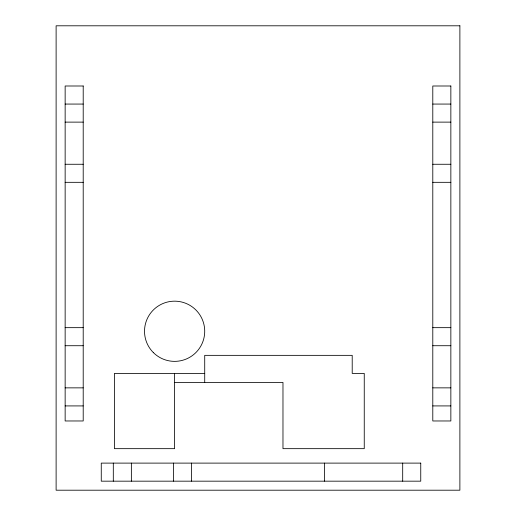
<?xml version="1.0" encoding="UTF-8"?>
<svg xmlns="http://www.w3.org/2000/svg" width="516" height="516" viewBox="0 0 516 516"><rect width="100%" height="100%" fill="white"/><g stroke="black" fill="none" stroke-linecap="round" stroke-linejoin="round"><path stroke-width="0.77" d="M204.717 382.44L204.717 355.35L352.209 355.35L352.209 373.41L364.251 373.41L364.251 448.662L282.974 448.662L282.974 382.44L174.614 382.44M65.145 104.064L83.205 104.064M432.795 104.064L450.855 104.064M65.145 122.124L83.205 122.124M432.795 122.124L450.855 122.124M65.145 164.262L83.205 164.262M432.795 164.262L450.855 164.262M65.145 182.322L83.205 182.322M432.795 182.322L450.855 182.322M65.145 327.66L83.205 327.66M432.795 327.66L450.855 327.66M65.145 345.72L83.205 345.72M432.795 345.72L450.855 345.72M204.717 373.41L114.417 373.41L114.417 448.662L174.614 448.662L174.614 373.41M65.145 387.858L83.205 387.858M432.795 387.858L450.855 387.858M65.145 405.918L83.205 405.918M432.795 405.918L450.855 405.918M402.693 463.11L402.693 481.17M324.435 463.11L324.435 481.17M191.565 463.11L191.565 481.17M173.505 463.11L173.505 481.17M131.367 463.11L131.367 481.17M113.307 463.11L113.307 481.17M459.885 25.8L56.115 25.8L56.115 490.2L459.885 490.2L459.885 25.8M83.205 85.998L65.145 85.998L65.145 420.972L83.205 420.972L83.205 85.998M450.855 85.998L432.795 85.998L432.795 420.972L450.855 420.972L450.855 85.998M420.753 463.11L101.265 463.11L101.265 481.17L420.753 481.17L420.753 463.11M153.336 352.557A30.102 30.102 0 0 0 203.691 339.057A30.102 30.102 0 0 0 166.829 302.195A30.102 30.102 0 0 0 153.336 352.557"/></g></svg>
